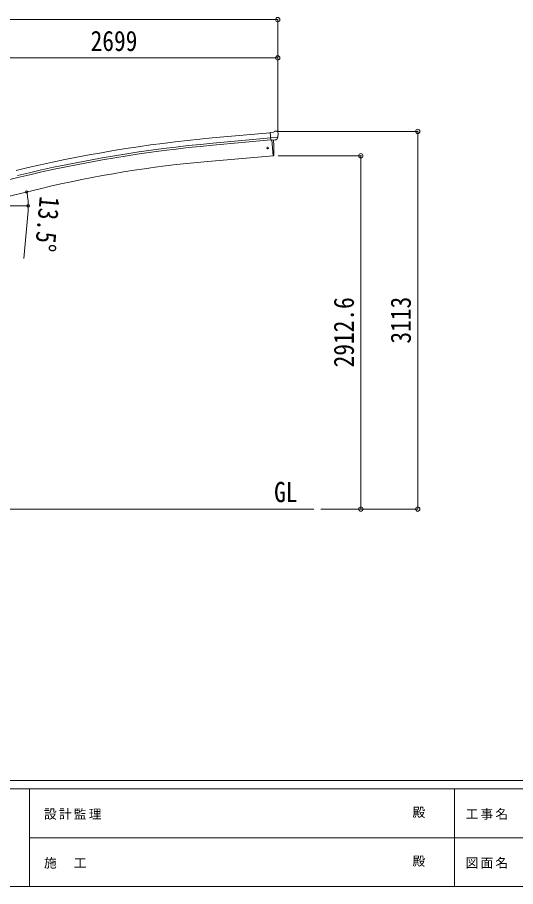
# Model space of a CAD drawing. Units: millimetres at full size, sheet at 1:35. Extents: x -9783 to 9892, y -6828 to 6752.
# Drawn here: x -4070 to 35, y -6828 to 337 of the extents above; entities that cross this region are included whole.
import ezdxf
from ezdxf.enums import TextEntityAlignment as Align

# ---------------------------------------------------------------- set-up
doc = ezdxf.new("R2010")
doc.units = ezdxf.units.MM
doc.header["$LTSCALE"] = 35
doc.header["$PDMODE"] = 32
doc.header["$PDSIZE"] = 35
for name, color, linetype, lineweight in [('0-0_0', 7, 'Continuous', 9), ('0-1_本体', 4, 'Continuous', 9), ('0-2_部品', 7, 'Continuous', 9), ('0-A_寸法', 6, 'Continuous', 9), ('F-0_240', 7, 'Continuous', 9)]:
    doc.layers.add(name, color=color, linetype=linetype, lineweight=lineweight)
doc.styles.add('ＭＳ ゴシック', font='')
doc.styles.get('ＭＳ ゴシック').set_extended_font_data('MS Gothic')

msp = doc.modelspace()

# ---------------------------------------------------------------- linework, layer by layer
at = {"layer": '0-0_0', "color": 6}
for p, q in [((-770.99, -3715.77), (-770.99, -602.77)), ((-1240.01, -803.17), (-1240.01, -3715.77))]:
    msp.add_line(p, q, dxfattribs=at)
at = {"layer": '0-0_0'}
msp.add_line((-7635.35, -3715.77), (-1628.68, -3715.77), dxfattribs=at)
at = {"layer": '0-1_本体'}
for p, q in [((-1986.51, -613.36), (-2464.02, -656.57)), ((-1982.74, -656.36), (-2460.13, -699.56)), ((-1981.28, -673.14), (-2458.61, -716.32)), ((-1974.04, -675.52), (-1962.88, -803.13)), ((-2500.82, -850.19), (-1962.88, -803.13)), ((-4549.34, -1100.53), (-4066.28, -983.04)), ((-4467.87, -1215.77), (-3882.19, -1075.16))]:
    msp.add_line(p, q, dxfattribs=at)
for centre, radius, start, end in [((-1467.89, -11666.58), 11054.98, 95.16866, 103.66973), ((-1467.89, -11666.58), 11011.82, 95.16974, 103.66973), ((-1467.89, -11666.58), 10994.98, 95.16974, 103.66973), ((-1677.84, -10256.97), 9442.71, 95.00001, 103.5)]:
    msp.add_arc(centre, radius, start, end, dxfattribs=at)
at = {"layer": '0-2_部品'}
for p, q in [((-1960.13, -608.92), (-1986.69, -611.24)), ((-1981.03, -675.91), (-1986.69, -611.24)), ((-1960.13, -608.92), (-1948.41, -602.15)), ((-1933.5, -600.57), (-1947.17, -601.76)), ((-1924.37, -606.32), (-1929.85, -601.72)), ((-1923.3, -608.36), (-1923.19, -609.7)), ((-1923.83, -651.21), (-1982.74, -656.36)), ((-1971.07, -675.03), (-1981.03, -675.91)), ((-1974.06, -675.3), (-1962.9, -802.9)), ((-1937.47, -672.09), (-1945.17, -672.77)), ((-1935.08, -670.7), (-1924.15, -651.76)), ((-1962.9, -802.9), (-1960.84, -802.65))]:
    msp.add_line(p, q, dxfattribs=at)
for points in [[(-1971.07, -675.03), (-1970.8, -675.1), (-1945.43, -672.88), (-1945.17, -672.77)], [(-1923.75, -650.58), (-1924.04, -651.56), (-1924.15, -651.76)]]:
    msp.add_lwpolyline(points, dxfattribs=at)
msp.add_circle((-2008.58, -739.64), 6.5, dxfattribs=at)
for centre, radius, start, end in [((-1946.91, -604.75), 3, 95, 120), ((-1933.07, -605.55), 5, 50.00648, 94.99352), ((-2124.81, -627.34), 202.4, 353.4085, 5), ((-2856.66, -747.08), 900, 356.63919, 4.64986), ((-1961.21, -799.67), 3, 277, 356.63919)]:
    msp.add_arc(centre, radius, start, end, dxfattribs=at)
for centre, major_axis, ratio, start_param, end_param in [((-1918.98, -604.32), (-15.35, 3.44), 0.101033, 5.9751426, 5.9753737), ((-1926.3, -608.62), (2.71, -1.31), 0.997474, 0.5366567, 1.3225652), ((-1937.73, -669.1), (1.62, -2.54), 0.997631, 5.8041905, 5.8929484), ((-1937.8, -668.99), (-3.5, 2.17), 0.650902, 2.1145521, 2.1873627), ((-1937.68, -669.19), (1.62, -2.54), 0.997631, 5.965759, 6.7621801)]:
    msp.add_ellipse(centre, major_axis=major_axis, ratio=ratio, start_param=start_param, end_param=end_param, dxfattribs=at)
at = {"layer": '0-A_寸法'}
for p, q in [((-7339.01, 319.85), (-1925.01, 319.85)), ((-1925.01, 319.85), (-1925.01, -609)), ((-4624.01, 3.23), (-1925.01, 3.23)), ((-1925.01, 3.23), (-1925.01, -217.77)), ((-770.99, -602.77), (-1923.99, -602.77)), ((-1240.01, -803.17), (-1921.31, -803.17)), ((-4366.38, -1215.77), (-3979.53, -1215.77)), ((-3982.38, -1258.23), (-4016.74, -1650.73)), ((-1240.01, -3715.77), (-1568.83, -3715.77)), ((-770.99, -3715.77), (-1240.01, -3715.77))]:
    msp.add_line(p, q, dxfattribs=at)
for centre in [(-3993.98, -1102.12), (-3980.53, -1215.77)]:
    msp.add_circle(centre, 10.62, dxfattribs=at)
for start, end in [(0, 13.5), (354.99678, 0)]:
    msp.add_arc((-4467.38, -1215.77), 486.86, start, end, dxfattribs=at)
for p in [(-1925.01, 319.85), (-1925.01, 3.23), (-770.99, -602.77), (-1240.01, -803.17), (-1240.01, -3715.77), (-770.99, -3715.77)]:
    msp.add_point(p, dxfattribs=at)
at = {"layer": 'F-0_240', "color": 5}
for p, q in [((-9783.03, -5953.1), (9396.97, -5953.1)), ((-9783.03, -6023.1), (6285.75, -6023.1)), ((-3969.25, -6023.1), (-3969.25, -6828.1)), ((-469.25, -6023.1), (-469.25, -6828.1)), ((-3969.25, -6425.6), (3205.75, -6425.6)), ((-9783.03, -6828.1), (9396.97, -6828.1))]:
    msp.add_line(p, q, dxfattribs=at)

# ---------------------------------------------------------------- texts
at = {"layer": '0-0_0', "style": 'ＭＳ ゴシック', "width": 0.85}
msp.add_text('GL', height=166.8, dxfattribs=at).set_placement((-1954.62, -3708.83), align=Align.BOTTOM_LEFT)
at = {"layer": '0-A_寸法', "color": 7, "style": 'ＭＳ ゴシック', "width": 0.85}
msp.add_text('2699', height=166.8, dxfattribs=at).set_placement((-3467.01, 10.23), align=Align.BOTTOM_LEFT)
for s, rotation, p in [('13.5°', 264.997, (-3935.23, -1128.1)), ('2912.6', 90, (-1247.01, -2548.22)), ('3113', 90, (-777.99, -2351.77))]:
    msp.add_text(s, height=166.8, rotation=rotation, dxfattribs=at).set_placement(p, align=Align.BOTTOM_LEFT)
at = {"layer": 'F-0_240', "style": 'ＭＳ ゴシック'}
for p in [(-814.24, -6276.85), (-814.24, -6679.35)]:
    msp.add_text('殿', height=76.98, dxfattribs=at).set_placement(p, align=Align.BOTTOM_LEFT)
at = {"layer": 'F-0_240', "char_height": 76.98, "attachment_point": 7, "style": 'ＭＳ ゴシック'}
for s, insert in [('\\T1.17;設計監理', (-3851.04, -6276.85)), ('\\T1.17;工事名', (-376.96, -6276.85)), ('\\T1.17;施\u3000工', (-3851.04, -6679.35)), ('\\T1.17;図面名', (-376.96, -6679.35))]:
    msp.add_mtext(s, dxfattribs=dict(at, insert=insert))

doc.saveas('drawing.dxf')
